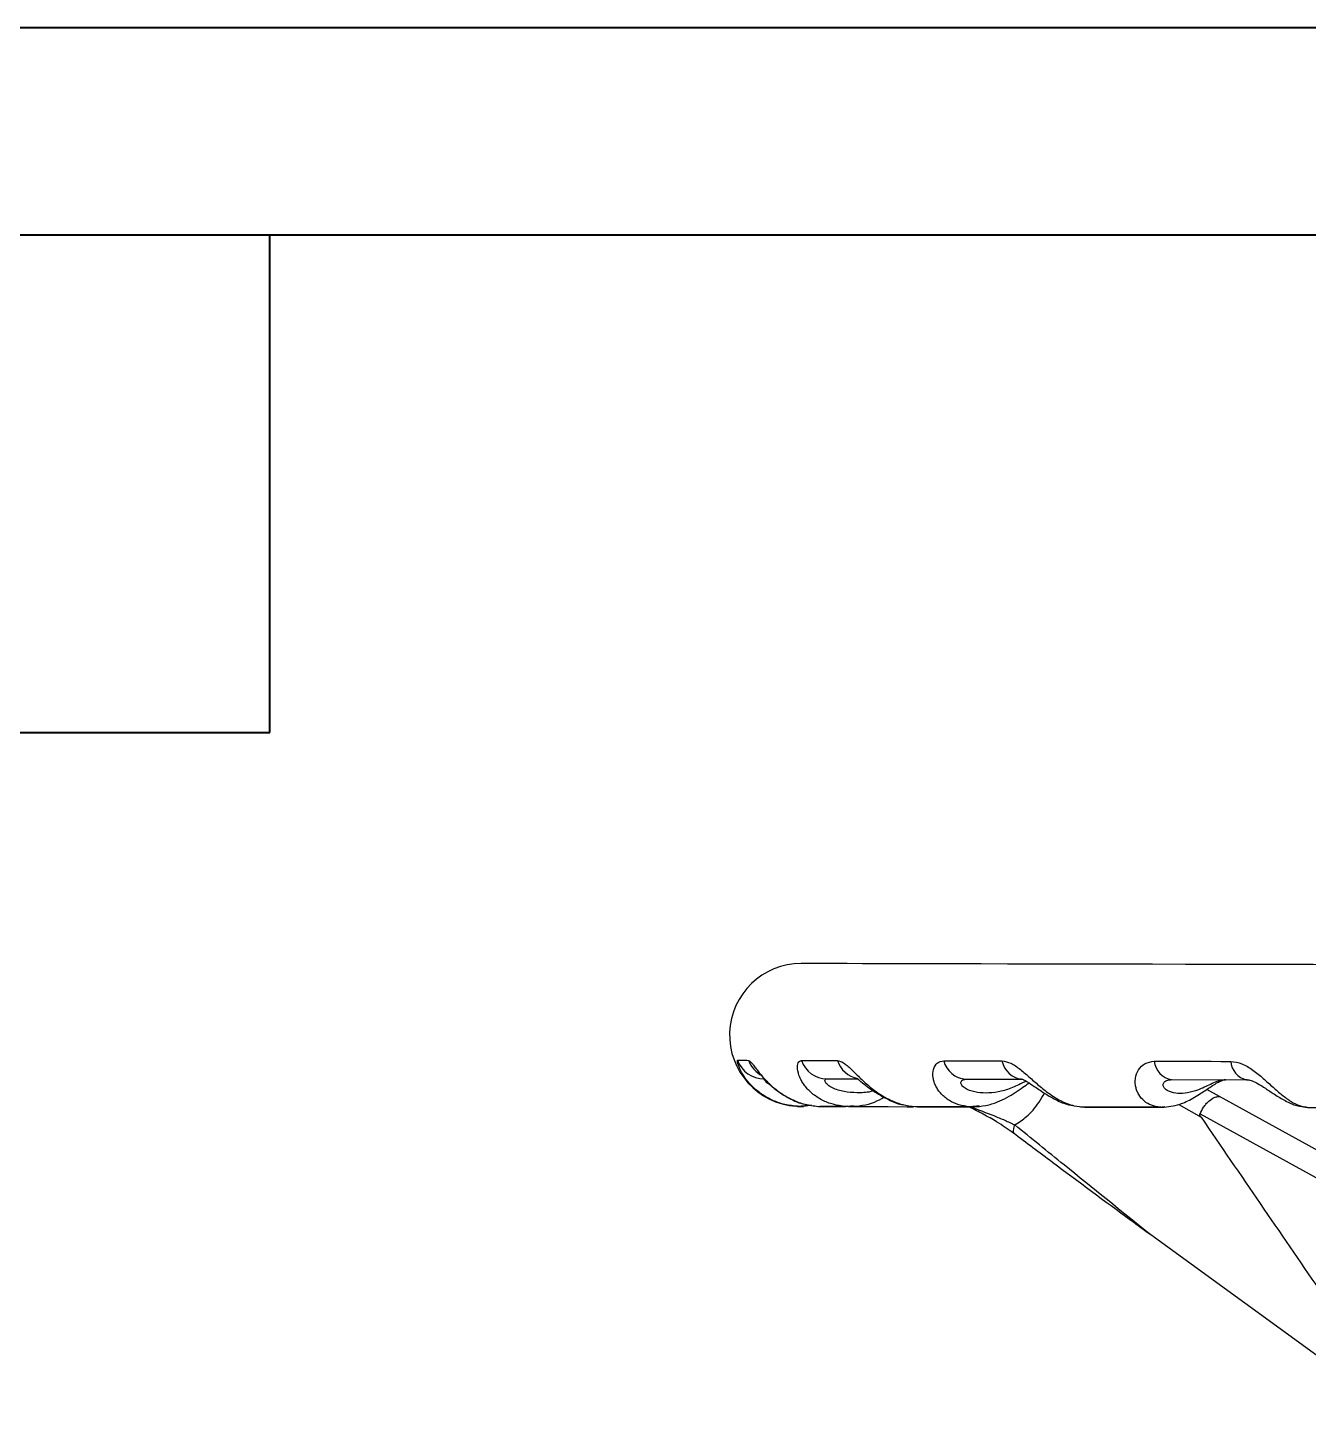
# Model space of a CAD drawing. Header units: millimetres. Extents: x 2278 to 4715, y 679 to 2402.
# Drawn here: x 2737.7 to 2916.9, y 2206.7 to 2402 of the extents above; entities that cross this region are included whole.
import ezdxf

# ---------------------------------------------------------------- set-up
doc = ezdxf.new("R2010")
doc.units = ezdxf.units.MM
doc.layers.add('AM_BOR', color=7, linetype='Continuous', lineweight=50)
doc.layers.add('粗实线', color=7, linetype='Continuous', lineweight=40)

# ---------------------------------------------------------------- blocks, each defined once
blk = doc.blocks.new('rA3')
at = {"layer": '粗实线'}
for p, q in [((753.384, 421.26), (333.384, 421.26)), ((748.384, 416.26), (358.384, 416.26)), ((418.384, 404.26), (418.384, 416.26)), ((358.384, 404.26), (418.384, 404.26))]:
    blk.add_line(p, q, dxfattribs=at)

msp = doc.modelspace()

# ---------------------------------------------------------------- linework, layer by layer
at = {"color": 7, "linetype": 'Continuous', "lineweight": 25}
for p, q in [((2849.484, 2254.898), (2853.73, 2254.889)), ((2868.944, 2254.856), (2876.911, 2254.839)), ((2876.832, 2254.84), (2876.891, 2254.84)), ((2897.758, 2254.795), (2908.24, 2254.772)), ((2908.24, 2254.772), (2908.72, 2254.702)), ((2904.437, 2252.43), (2902.685, 2253.437)), ((2924.961, 2241.133), (2904.437, 2252.43)), ((2845.199, 2251.068), (2845.245, 2251.067)), ((2845.245, 2251.067), (2845.347, 2251.128)), ((2845.372, 2251.069), (2845.332, 2251.069)), ((2845.448, 2251.055), (2845.347, 2251.128)), ((2845.448, 2251.055), (2845.399, 2251.056)), ((2847.335, 2251.213), (2845.448, 2251.055)), ((2845.68, 2251.056), (2845.976, 2251.08)), ((2845.932, 2251.042), (2847.128, 2251.246)), ((2852.123, 2251.047), (2852.422, 2251.112)), ((2853.204, 2251.12), (2852.33, 2251.035)), ((2852.33, 2251.035), (2852.422, 2251.112)), ((2852.502, 2251.027), (2852.705, 2251.027)), ((2862.344, 2251.006), (2862.665, 2251.006)), ((2869.478, 2251.005), (2869.961, 2251.075)), ((2870.831, 2251.132), (2869.67, 2250.995)), ((2869.67, 2250.995), (2869.961, 2251.075)), ((2884.982, 2251.007), (2885.213, 2250.969)), ((2896.119, 2250.945), (2896.755, 2251.017)), ((2898.746, 2251.333), (2901.878, 2249.532)), ((2901.73, 2250.002), (2922.299, 2238.672)), ((2931.111, 2206.725), (2894.821, 2233.057))]:
    msp.add_line(p, q, dxfattribs=at)
at = {"color": 7, "linetype": 'Continuous', "lineweight": 25, "flags": 128}
for points in [[(2918.795, 2270.887), (2912.534, 2270.9), (2906.483, 2270.913), (2900.656, 2270.925), (2895.065, 2270.937), (2889.723, 2270.949), (2884.642, 2270.96), (2879.834, 2270.97), (2875.308, 2270.979), (2871.076, 2270.988), (2867.147, 2270.997), (2863.529, 2271.005), (2860.231, 2271.012), (2857.26, 2271.018), (2854.622, 2271.023), (2852.325, 2271.028), (2850.371, 2271.032), (2848.767, 2271.036), (2847.516, 2271.039), (2846.62, 2271.04), (2846.082, 2271.041), (2845.902, 2271.042)], [(2917.556, 2270.888), (2911.392, 2270.901), (2905.437, 2270.914), (2899.703, 2270.926), (2894.203, 2270.938), (2888.95, 2270.949), (2883.955, 2270.96), (2879.228, 2270.97), (2874.781, 2270.98), (2870.623, 2270.989), (2866.762, 2270.997), (2863.209, 2271.004), (2859.97, 2271.011), (2857.052, 2271.018), (2854.462, 2271.023), (2852.206, 2271.028), (2850.289, 2271.032), (2848.715, 2271.036), (2847.486, 2271.038), (2846.607, 2271.04), (2846.079, 2271.041), (2845.902, 2271.042)], [(2836.982, 2257.502), (2837.116, 2257.501), (2837.267, 2257.501), (2837.435, 2257.501), (2837.621, 2257.5), (2837.823, 2257.5), (2838.043, 2257.499), (2838.28, 2257.499), (2838.534, 2257.498)], [(2845.959, 2257.482), (2846.53, 2257.481), (2847.118, 2257.48), (2847.721, 2257.478), (2848.341, 2257.477), (2848.977, 2257.476), (2849.628, 2257.474), (2850.296, 2257.473), (2850.98, 2257.471)], [(2865.858, 2257.439), (2866.827, 2257.437), (2867.811, 2257.435), (2868.808, 2257.433), (2869.82, 2257.431), (2870.845, 2257.429), (2871.885, 2257.426), (2872.938, 2257.424), (2874.004, 2257.422)], [(2895.321, 2257.376), (2896.623, 2257.373), (2897.935, 2257.371), (2899.259, 2257.368), (2900.594, 2257.365), (2901.94, 2257.362), (2903.296, 2257.359), (2904.662, 2257.356), (2906.039, 2257.353)], [(2845.867, 2251.042), (2845.882, 2251.042), (2845.909, 2251.042), (2845.948, 2251.042), (2845.997, 2251.042), (2846.057, 2251.042), (2846.129, 2251.041), (2846.211, 2251.041)], [(2848.918, 2251.035), (2849.31, 2251.034), (2849.725, 2251.033), (2850.164, 2251.032), (2850.626, 2251.031), (2851.111, 2251.03), (2851.62, 2251.029), (2852.12, 2251.028)], [(2852.623, 2251.028), (2853.58, 2251.026), (2855.703, 2251.021), (2858.074, 2251.016), (2860.69, 2251.011), (2861.604, 2251.009)], [(2862.202, 2251.007), (2863.547, 2251.004), (2866.639, 2250.998), (2869.672, 2250.991)], [(2885.573, 2250.956), (2885.935, 2250.956), (2886.299, 2250.955), (2886.663, 2250.954), (2887.03, 2250.953), (2887.397, 2250.952), (2887.766, 2250.952), (2888.137, 2250.951), (2888.508, 2250.95)], [(2888.508, 2250.95), (2889.469, 2250.948), (2890.438, 2250.946), (2891.417, 2250.944), (2892.404, 2250.942), (2893.4, 2250.94), (2894.404, 2250.937), (2895.418, 2250.935), (2896.439, 2250.933)]]:
    msp.add_lwpolyline(points, dxfattribs=at)
at = {"color": 7, "linetype": 'Continuous', "lineweight": 25}
for centre, radius, start, end in [((2845.881, 2261.042), 10, 89.87751, 266.08698), ((2840.716, 2258.907), 3.99, 200.62584, 269.83577), ((2842.266, 2258.887), 3.982, 200.40752, 242.70913), ((2849.554, 2258.69), 3.793, 198.57422, 268.9394), ((2854.536, 2258.6), 3.731, 197.60616, 258.75408), ((2869.159, 2258.248), 3.399, 193.76926, 266.38233), ((2877.192, 2258.083), 3.255, 191.71062, 265.05504), ((2898.24, 2257.691), 2.936, 186.15778, 260.55338), ((2908.845, 2257.517), 2.811, 183.34508, 257.57607), ((2845.881, 2261.042), 10, 267.23859, 269.87751), ((2846.126, 2342.065), 91.024, 269.83269, 269.88273), ((2877.496, 2247.566), 1.913, 152.36136, 187.28594)]:
    msp.add_arc(centre, radius, start, end, dxfattribs=at)
for points, knots in [([(2845.245, 2251.067), (2844.624, 2251.146), (2843.413, 2251.3), (2841.686, 2251.951), (2840.406, 2252.706), (2839.512, 2253.42), (2838.92, 2253.982), (2838.399, 2254.569), (2837.796, 2255.38), (2837.255, 2256.351), (2836.927, 2257.298), (2836.964, 2257.434), (2836.982, 2257.502)], [0, 0, 0, 0, 0.12815128, 0.24968425, 0.38014414, 0.44118834, 0.49971966, 0.56356941, 0.62458975, 0.74964254, 0.87500653, 1, 1, 1, 1]), ([(2838.534, 2257.498), (2838.653, 2257.433), (2838.831, 2257.335), (2839.239, 2256.808), (2839.602, 2256.326), (2840.036, 2255.763), (2840.529, 2255.169), (2841.094, 2254.553), (2841.906, 2253.767), (2842.844, 2253.025), (2843.884, 2252.38), (2844.99, 2251.821), (2846.463, 2251.28), (2847.672, 2251.133), (2848.293, 2251.057)], [0, 0, 0, 0, 0.1244726, 0.1859089, 0.2498878, 0.3111053, 0.3751889, 0.4362181, 0.5000981, 0.6195311, 0.6833816, 0.7502528, 0.8718565, 1, 1, 1, 1]), ([(2852.123, 2251.047), (2851.532, 2251.121), (2850.381, 2251.265), (2848.782, 2251.907), (2847.637, 2252.66), (2846.875, 2253.374), (2846.393, 2253.937), (2845.997, 2254.527), (2845.586, 2255.342), (2845.33, 2256.321), (2845.425, 2257.277), (2845.782, 2257.414), (2845.959, 2257.482)], [0, 0, 0, 0, 0.1280635, 0.2496605, 0.3801541, 0.4411983, 0.4997165, 0.5635714, 0.6245804, 0.7496419, 0.8750131, 1, 1, 1, 1]), ([(2850.98, 2257.471), (2851.253, 2257.405), (2851.661, 2257.306), (2852.33, 2256.773), (2852.863, 2256.286), (2853.443, 2255.717), (2854.052, 2255.119), (2854.709, 2254.499), (2855.606, 2253.71), (2856.587, 2252.966), (2857.633, 2252.322), (2858.723, 2251.766), (2860.141, 2251.232), (2861.27, 2251.094), (2861.848, 2251.023)], [0, 0, 0, 0, 0.1244778, 0.1858957, 0.249876, 0.3110978, 0.3752041, 0.4362225, 0.5001072, 0.6195243, 0.6833849, 0.7502763, 0.8719414, 1, 1, 1, 1]), ([(2869.478, 2251.005), (2868.959, 2251.074), (2867.945, 2251.209), (2866.586, 2251.844), (2865.656, 2252.594), (2865.08, 2253.309), (2864.742, 2253.873), (2864.499, 2254.464), (2864.31, 2255.284), (2864.36, 2256.269), (2864.876, 2257.233), (2865.531, 2257.371), (2865.858, 2257.439)], [0, 0, 0, 0, 0.12798414, 0.24964221, 0.38016298, 0.44120626, 0.49971221, 0.56357312, 0.62457328, 0.74964181, 0.87501882, 1, 1, 1, 1]), ([(2874.004, 2257.422), (2874.414, 2257.355), (2875.026, 2257.254), (2875.911, 2256.716), (2876.578, 2256.225), (2877.264, 2255.653), (2877.946, 2255.05), (2878.647, 2254.428), (2879.566, 2253.636), (2880.518, 2252.891), (2881.496, 2252.248), (2882.49, 2251.694), (2883.751, 2251.166), (2884.718, 2251.036), (2885.213, 2250.969)], [0, 0, 0, 0, 0.124482, 0.1858845, 0.2498661, 0.3110911, 0.3752157, 0.4362261, 0.5001158, 0.6195186, 0.6833865, 0.7502937, 0.8720137, 1, 1, 1, 1]), ([(2896.119, 2250.945), (2895.707, 2251.01), (2894.903, 2251.138), (2893.88, 2251.765), (2893.232, 2252.513), (2892.886, 2253.228), (2892.717, 2253.792), (2892.646, 2254.385), (2892.695, 2255.208), (2893.05, 2256.198), (2893.956, 2257.169), (2894.867, 2257.307), (2895.321, 2257.376)], [0, 0, 0, 0, 0.1279194, 0.2496295, 0.3801702, 0.4412122, 0.4997079, 0.5635745, 0.6245684, 0.7496421, 0.8750234, 1, 1, 1, 1]), ([(2906.039, 2257.353), (2906.558, 2257.282), (2907.598, 2257.14), (2909.155, 2256.165), (2910.598, 2254.966), (2911.937, 2253.731), (2913.232, 2252.602), (2914.463, 2251.713), (2915.677, 2251.087), (2916.413, 2250.963), (2916.79, 2250.899)], [0, 0, 0, 0, 0.1246272, 0.2497104, 0.374925, 0.4997457, 0.6192737, 0.7500197, 0.8719212, 1, 1, 1, 1]), ([(2840.449, 2255.279), (2840.445, 2255.279), (2840.411, 2255.28), (2840.483, 2255.181), (2840.664, 2254.958), (2840.987, 2254.614), (2841.599, 2254.015), (2842.632, 2253.124), (2844.308, 2252.12), (2845.65, 2251.461), (2846.426, 2251.361), (2846.438, 2251.36)], [0, 0, 0, 0, 0.0081114, 0.0768965, 0.1482933, 0.2252732, 0.308902, 0.5022082, 0.7321601, 0.9958891, 1, 1, 1, 1]), ([(2841.709, 2253.973), (2841.647, 2254.003), (2841.335, 2254.156), (2840.947, 2254.491), (2840.663, 2254.846), (2840.691, 2254.893), (2840.705, 2254.917)], [0, 0, 0, 0, 0.0737246, 0.3731715, 0.686422, 1, 1, 1, 1]), ([(2856.009, 2253.218), (2855.884, 2253.182), (2855.13, 2252.966), (2853.728, 2252.925), (2851.892, 2253.061), (2850.463, 2253.496), (2849.6, 2254.027), (2849.223, 2254.47), (2849.19, 2254.828), (2849.386, 2254.875), (2849.484, 2254.898)], [0, 0, 0, 0, 0.0384572, 0.2309424, 0.4234302, 0.6153121, 0.715823, 0.807692, 0.9037958, 1, 1, 1, 1]), ([(2853.706, 2254.974), (2853.703, 2254.972), (2853.694, 2254.965), (2853.897, 2254.815), (2854.342, 2254.462), (2855.04, 2253.909), (2856.311, 2252.968), (2857.918, 2252.046), (2859.425, 2251.384), (2860.169, 2251.296), (2860.275, 2251.283)], [0, 0, 0, 0, 0.0566036, 0.1417938, 0.2232337, 0.3716522, 0.4790812, 0.7518494, 0.9644763, 1, 1, 1, 1]), ([(2877.404, 2254.576), (2877.27, 2254.521), (2876.892, 2254.366), (2876.143, 2253.968), (2874.945, 2253.444), (2873.454, 2253.017), (2871.755, 2252.866), (2870.155, 2253.027), (2868.973, 2253.455), (2868.36, 2253.987), (2868.206, 2254.429), (2868.416, 2254.787), (2868.768, 2254.833), (2868.944, 2254.856)], [0, 0, 0, 0, 0.03766201, 0.10619711, 0.17487785, 0.31226406, 0.44993761, 0.58761295, 0.72485502, 0.79674458, 0.86245319, 0.93119068, 1, 1, 1, 1]), ([(2869.906, 2250.99), (2870.529, 2251.028), (2871.701, 2251.099), (2873.314, 2251.616), (2874.679, 2252.257), (2875.87, 2252.976), (2876.93, 2253.723), (2877.518, 2254.143), (2877.795, 2254.341)], [0, 0, 0, 0, 0.2160598, 0.4068002, 0.5722695, 0.7235056, 0.870023, 1, 1, 1, 1]), ([(2876.478, 2254.879), (2876.526, 2254.892), (2876.618, 2254.916), (2876.925, 2254.826), (2877.329, 2254.628), (2877.933, 2254.263), (2878.682, 2253.749), (2879.926, 2252.89), (2881.436, 2251.999), (2882.975, 2251.309), (2883.799, 2251.214), (2884.035, 2251.186)], [0, 0, 0, 0, 0.0795455, 0.1530718, 0.2224941, 0.2889953, 0.4105927, 0.4994512, 0.7335913, 0.9237047, 1, 1, 1, 1]), ([(2896.411, 2250.933), (2897.24, 2251.016), (2898.697, 2251.162), (2900.448, 2252.009), (2901.83, 2252.846), (2902.893, 2253.582), (2903.844, 2254.201), (2904.498, 2254.56), (2904.991, 2254.751), (2905.183, 2254.769), (2905.283, 2254.779)], [0, 0, 0, 0, 0.2415564, 0.4249346, 0.5252436, 0.6744027, 0.7537852, 0.8323048, 0.9129608, 1, 1, 1, 1]), ([(2905.3, 2254.779), (2905.037, 2254.756), (2904.511, 2254.71), (2903.634, 2254.358), (2902.74, 2253.917), (2901.608, 2253.383), (2900.328, 2252.96), (2898.941, 2252.808), (2897.691, 2252.968), (2896.836, 2253.395), (2896.514, 2253.927), (2896.594, 2254.368), (2897.032, 2254.725), (2897.516, 2254.772), (2897.758, 2254.795)], [0, 0, 0, 0, 0.0625989, 0.1249044, 0.1872263, 0.2496806, 0.3746119, 0.4998044, 0.6249986, 0.7497987, 0.815171, 0.8749227, 0.9374287, 1, 1, 1, 1]), ([(2907.912, 2254.812), (2908.073, 2254.814), (2908.402, 2254.819), (2909.055, 2254.629), (2909.9, 2254.22), (2910.966, 2253.54), (2912.23, 2252.667), (2913.692, 2251.779), (2915.228, 2251.088), (2916.239, 2250.989), (2916.708, 2250.943)], [0, 0, 0, 0, 0.0763522, 0.1570102, 0.2470379, 0.356597, 0.4925526, 0.6555134, 0.8402738, 1, 1, 1, 1]), ([(2852.69, 2251.027), (2853.893, 2251.116), (2855.602, 2251.243), (2857.059, 2252.101), (2857.491, 2252.356)], [0, 0, 0, 0, 0.7035476, 1, 1, 1, 1]), ([(2875.801, 2248.453), (2876.104, 2248.639), (2876.672, 2248.987), (2877.524, 2249.684), (2878.728, 2250.832), (2879.468, 2252.068), (2879.973, 2252.911)], [0, 0, 0, 0, 0.18369133, 0.34422859, 0.55221589, 1, 1, 1, 1]), ([(2901.73, 2250.002), (2901.883, 2250.323), (2902.117, 2250.818), (2902.564, 2251.396), (2903.057, 2251.905), (2903.643, 2252.296), (2904.115, 2252.424), (2904.347, 2252.435), (2904.414, 2252.431), (2904.437, 2252.43)], [0, 0, 0, 0, 0.2389954, 0.3678324, 0.4996781, 0.7489725, 0.9246806, 0.9739408, 1, 1, 1, 1]), ([(2848.293, 2251.057), (2848.838, 2251.055), (2849.929, 2251.052), (2851.391, 2251.049), (2852.123, 2251.047)], [0, 0, 0, 0, 0.4994057, 1, 1, 1, 1]), ([(2852.33, 2251.035), (2851.601, 2251.037), (2850.14, 2251.041), (2849.049, 2251.044), (2848.503, 2251.045)], [0, 0, 0, 0, 0.4994071, 1, 1, 1, 1]), ([(2861.848, 2251.023), (2863.035, 2251.02), (2865.412, 2251.014), (2868.122, 2251.008), (2869.478, 2251.005)], [0, 0, 0, 0, 0.4994067, 1, 1, 1, 1]), ([(2869.67, 2250.995), (2868.318, 2250.998), (2865.734, 2251.004), (2863.469, 2251.009), (2862.389, 2251.012)], [0, 0, 0, 0, 0.523527, 1, 1, 1, 1]), ([(2875.598, 2247.323), (2874.847, 2247.847), (2873.562, 2248.743), (2871.426, 2249.952), (2870.146, 2250.61), (2869.529, 2250.927)], [0, 0, 0, 0, 0.4211571, 0.7205143, 1, 1, 1, 1]), ([(2869.682, 2250.994), (2870.751, 2250.581), (2872.371, 2249.956), (2874.153, 2249.229), (2875.001, 2248.847), (2875.407, 2248.652), (2875.619, 2248.546), (2875.728, 2248.492), (2875.782, 2248.464), (2875.796, 2248.456), (2875.8, 2248.454), (2875.801, 2248.453), (2875.801, 2248.453), (2875.801, 2248.453)], [0, 0, 0, 0, 0.49197562, 0.74489765, 0.87175356, 0.93563258, 0.96773802, 0.99159295, 0.99772437, 0.99934206, 0.99978984, 0.99992413, 1, 1, 1, 1]), ([(2885.213, 2250.969), (2886.96, 2250.965), (2890.458, 2250.957), (2894.23, 2250.949), (2896.119, 2250.945)], [0, 0, 0, 0, 0.4994076, 1, 1, 1, 1]), ([(2896.277, 2250.936), (2894.397, 2250.94), (2890.632, 2250.948), (2887.141, 2250.956), (2885.393, 2250.96)], [0, 0, 0, 0, 0.4994087, 1, 1, 1, 1]), ([(2896.277, 2250.936), (2896.43, 2250.946), (2896.613, 2250.958), (2896.735, 2251.009), (2896.755, 2251.017)], [0, 0, 0, 0, 0.8392278, 1, 1, 1, 1]), ([(2901.878, 2249.532), (2901.849, 2249.577), (2901.788, 2249.671), (2901.73, 2249.801), (2901.713, 2249.909), (2901.717, 2249.966), (2901.727, 2249.994), (2901.73, 2250.002)], [0, 0, 0, 0, 0.3325712, 0.6879646, 0.8313814, 0.949784, 1, 1, 1, 1]), ([(2916.596, 2250.923), (2916.503, 2250.929), (2916.372, 2250.937), (2916.229, 2250.967), (2916.188, 2250.975)], [0, 0, 0, 0, 0.7059466, 1, 1, 1, 1]), ([(2916.79, 2250.899), (2920.405, 2250.891), (2927.672, 2250.875), (2939.293, 2250.85), (2951.41, 2250.824), (2959.829, 2250.806), (2964.06, 2250.796)], [0, 0, 0, 0, 0.2462727, 0.4950304, 0.7462729, 1, 1, 1, 1]), ([(2894.821, 2233.057), (2890.779, 2236.327), (2884.438, 2241.456), (2878.099, 2246.591), (2875.801, 2248.453)], [0, 0, 0, 0, 0.6374709, 1, 1, 1, 1]), ([(2901.878, 2249.532), (2907.393, 2241.469), (2917.109, 2227.264), (2926.884, 2213.125), (2931.111, 2207.012)], [0, 0, 0, 0, 0.5675786, 1, 1, 1, 1]), ([(2894.821, 2233.057), (2893.897, 2233.733), (2889.274, 2237.115), (2882.824, 2241.874), (2877.42, 2245.949), (2875.598, 2247.323)], [0, 0, 0, 0, 0.14213623, 0.71070448, 1, 1, 1, 1])]:
    msp.add_open_spline(points, degree=3, knots=knots, dxfattribs=at)

# ---------------------------------------------------------------- block references
at = {"layer": 'AM_BOR', "xscale": 5.80078125, "yscale": 5.80078125, "zscale": 5.80078125}
msp.add_blockref('rA3', (344.566, -41.638), dxfattribs=at)

doc.saveas('drawing.dxf')
